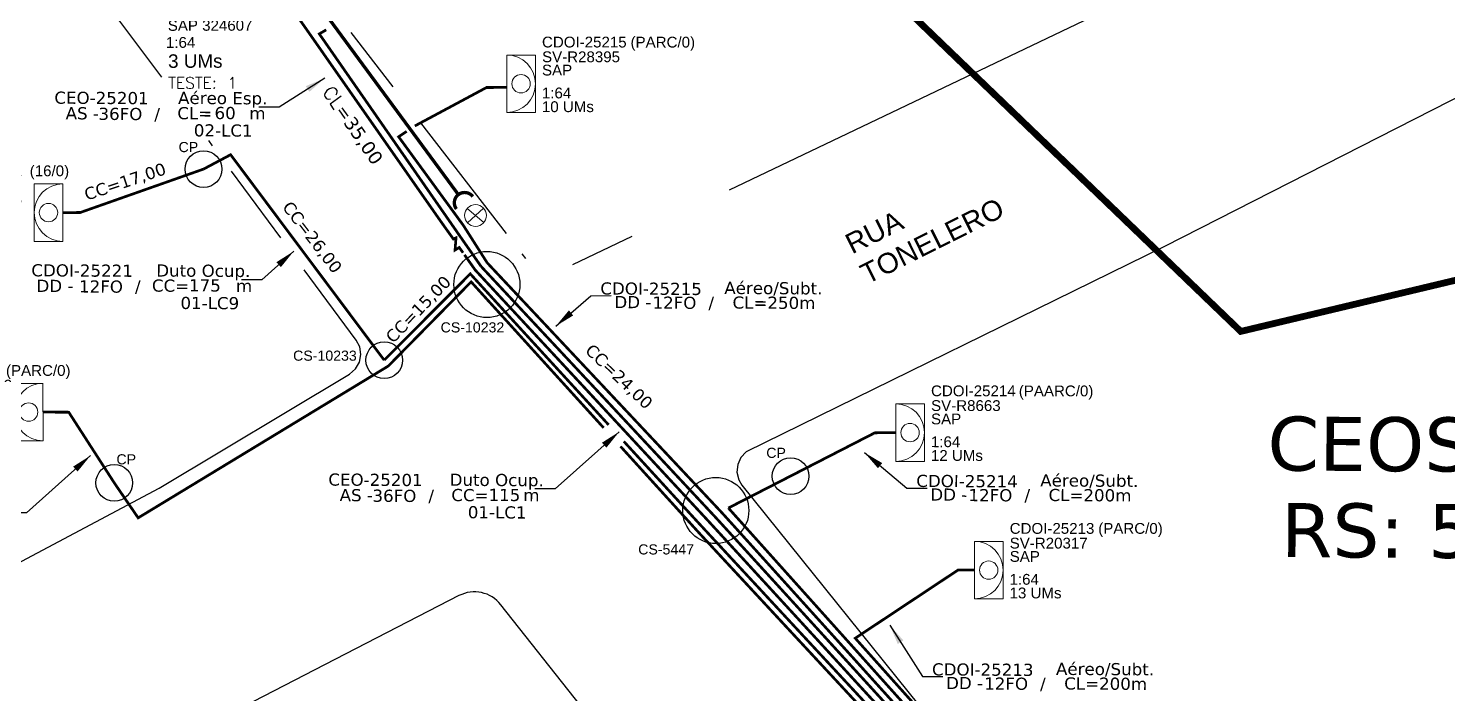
# Model space of a CAD drawing. Header units: millimetres. Extents: x 191567 to 192071, y 53696 to 54095.
# Drawn here: x 191683.2 to 191893.5, y 53827.2 to 53925.8 of the extents above; entities that cross this region are included whole.
import ezdxf
from ezdxf.enums import TextEntityAlignment as Align

# ---------------------------------------------------------------- set-up
doc = ezdxf.new("R2010")
doc.units = ezdxf.units.MM
doc.header["$LTSCALE"] = 0.1
doc.header["$MEASUREMENT"] = 0
doc.linetypes.add('PHANTOM2', pattern=[1.25, 0.625, -0.125, 0.125, -0.125, 0.125, -0.125])
for name, color, linetype, lineweight in [('10.4-Postes', 1, 'Continuous', 0), ("20.0-LEGENDA DOS CDO'S", 1, 'Continuous', 0), ('20.1-CDO_INTERIOR', 1, 'Continuous', 0), ('20.6-CORDOALHA_SUPORTE', 7, 'Continuous', 25), ('CORDOALHA_SUPORTE', 7, 'Continuous', 25)]:
    doc.layers.add(name, color=color, linetype=linetype, lineweight=lineweight)
for name, color, linetype in [('20.8-Legenda', 1, 'Continuous'), ('CAP a instalar', 1, 'Continuous'), ('celulas gpon', 7, 'Continuous'), ('label_cabos', 7, 'Continuous'), ('Legenda', 1, 'Continuous'), ('locais', 5, 'Continuous'), ('locais legendas', 7, 'Continuous'), ('Quadra', 98, 'Continuous'), ('Segmento Logradouro Texto', 7, 'Continuous'), ('Subida Lateral', 5, 'Continuous')]:
    doc.layers.add(name, color=color, linetype=linetype)
doc.layers.add('EXTRA', color=50, linetype='Continuous', plot=False)
doc.styles.add('ARIAL', font='arial.ttf')
doc.styles.add('DIGICADE', font='arial.ttf')
doc.styles.add('ROMANS', font='romans.shx')
doc.styles.add('siredit', font='verdana.ttf')
doc.styles.get("Standard").update_dxf_attribs({"font": 'arial.ttf'})
doc.linetypes.add('FENCELINE1', pattern='A,0.25,-0.1,[133,ltypeshp.shx,S=0.1,R=0,X=-0.1,Y=0],-0.1,1', length=1.45)
doc.dimstyles.new('CC', dxfattribs={"dimtxt": 1, "dimasz": 2, "dimexe": 0.18, "dimexo": 0.0625, "dimgap": 0.09, "dimtad": 0, "dimdec": 0, "dimrnd": 1, "dimzin": 0, "dimdsep": 46, "dimtxsty": 'siredit', "dimblk": 'NONE', "dimcen": 0, "dimse1": 1, "dimse2": 1, "dimsd1": 1, "dimsd2": 1, "dimclrt": 7, "dimadec": 0, "dimazin": 0, "dimtfac": 1, "dimtdec": 0, "dimtofl": 0, "dimtmove": 0, "dimatfit": 3, "dimfxl": 0, "dimtolj": 1, "dimtzin": 0, "dimarcsym": 0})

# ---------------------------------------------------------------- blocks, each defined once
blk = doc.blocks.new('MANHOLE_MS')
at = {"linetype": 'Continuous'}
blk.add_circle((-0.00000001, 0), 0.00001012, dxfattribs=at)
blk = doc.blocks.new('POLE_POLE')
at = {"layer": '10.4-Postes', "color": 1, "linetype": 'PHANTOM2'}
for points in [[(-0.0000081, 0.0000105), (0.0000076, -0.0000022)], [(0.0000071, 0.000011), (-0.0000076, -0.0000027)]]:
    blk.add_lwpolyline(points, dxfattribs=at)
at = {"layer": '10.4-Postes', "color": 1}
blk.add_circle((-0.0000002, 0.0000042), 0.0000101, dxfattribs=at)
blk = doc.blocks.new('CDOI_CT_DRT')
at = {"layer": '20.1-CDO_INTERIOR', "color": 0, "lineweight": 18}
blk.add_lwpolyline([(2.13, -2.13), (2.13, 2.12), (0, 2.12), (0, -2.13)], close=True, dxfattribs=at)
blk.add_circle((1.06, 0), 0.68, dxfattribs=at)
blk.add_arc((0, 0), 2.13, 269.9724, 89.9724, dxfattribs=at)
at = {"layer": "20.0-LEGENDA DOS CDO'S", "color": 0, "style": 'ARIAL'}
for tag, p in [('CDO_N', (2.61, 2.69)), ('SURVEY', (2.61, 1.6)), ('SAP', (2.61, 0.61)), ('1:XX', (2.6, -1.08)), ('UMS', (2.6, -2.09))]:
    blk.add_attdef(tag, p, '', height=0.68, rotation=359.9724, dxfattribs=at)
blk.add_attdef('FIBRAS_UTILIZADAS', text='', height=0.68, rotation=359.9724, dxfattribs=at).set_placement((10.32, 2.69), align=Align.CENTER)
blk = doc.blocks.new('CDOI_CT_ESQ')
at = {"layer": '20.1-CDO_INTERIOR', "color": 0, "lineweight": 18}
blk.add_lwpolyline([(-2.12, -2.13), (-2.12, 2.12), (0, 2.12), (0.01, -2.13)], close=True, dxfattribs=at)
blk.add_circle((-1.06, 0), 0.68, dxfattribs=at)
blk.add_arc((0.01, 0), 2.13, 90.0276, 270.0276, dxfattribs=at)
at = {"layer": "20.0-LEGENDA DOS CDO'S", "color": 0, "style": 'ARIAL'}
for tag, p in [('CDO_N', (-9.3, 2.69)), ('SURVEY', (-9.3, 1.6)), ('SAP', (-9.3, 0.61)), ('1:XX', (-9.31, -1.08)), ('UMS', (-9.31, -2.09))]:
    blk.add_attdef(tag, p, '', height=0.68, rotation=359.9724, dxfattribs=at)
blk.add_attdef('FIBRAS_UTILIZADAS', text='', height=0.68, rotation=359.9724, dxfattribs=at).set_placement((-1.59, 2.69), align=Align.CENTER)
blk = doc.blocks.new('Inst CDOE-8 CAIXA DIST OPT CDOE 48F_8D C_SPL OPTAP')
at = {"layer": "20.0-LEGENDA DOS CDO'S", "color": 0}
for tag, p, style, flags in [('ID_ATIVIDADE', (0.12, 6.47), 'ARIAL', 3), ('FATOR', (7.92, 6.47), 'ARIAL', 1), ('QTDE', (0.23, -0.97), 'DIGICADE', 3)]:
    blk.add_attdef(tag, p, '', height=0.8, rotation=0.118, dxfattribs=dict(at, style=style, flags=flags))
at = {"layer": "20.0-LEGENDA DOS CDO'S", "color": 0, "style": 'ARIAL'}
for tag, p, height in [('FID', (0.12, 5.25), 0.8), ('FIBRAS_UTILIZADAS', (2.38, 5.26), 0.8), ('CORDOALHA', (0.12, 4.02), 0.8), ('SAP', (0.12, 2.96), 0.8), ('1:XX', (-0.01, 1.7), 0.8), ('UMS', (0.14, 0.22), 1)]:
    blk.add_attdef(tag, p, '', height=height, rotation=0.118, dxfattribs=at)
blk = doc.blocks.new('Teste  FTTH')
at = {"color": 0, "lineweight": 0, "style": 'ROMANS'}
for tag, p in [('TESTE', (-2.302, -0.29)), ('QTDE', (0.212, -0.29))]:
    blk.add_attdef(tag, p, '', height=0.48, dxfattribs=at)
for tag, p, flags in [('FID', (-2.227, -1.253), 1), ('FATOR', (-2.227, -2.028), 3), ('ID_ATIVIDADE', (-2.227, -2.716), 3)]:
    blk.add_attdef(tag, p, '', height=0.48, dxfattribs=dict(at, flags=flags))
blk = doc.blocks.new('Inst CORD ALUMINIO 4.8 MM 3F(sem recursos)')
at = {"color": 0, "lineweight": 0, "style": 'ROMANS'}
blk.add_attdef('FID', (-19.18, -2.21), '', height=1, dxfattribs=at)
blk.add_attdef('LANCE', text='', height=1, dxfattribs=at).set_placement((-0.54, -2.21), align=Align.RIGHT)
at = {"color": 0, "lineweight": 0, "style": 'ROMANS', "flags": 3}
for tag, p in [('FATOR', (-5.2, -4.44)), ('ID_ATIVIDADE', (-5.2, -6.67))]:
    blk.add_attdef(tag, p, '', height=1, dxfattribs=at)
at = {"layer": 'label_cabos', "color": 0, "style": 'siredit'}
blk.add_attdef('QTDE', (-0.54, -2.21), '', height=1, rotation=359.69, dxfattribs=at)
blk = doc.blocks.new('LEGENDA DOS CABOS')
at = {"layer": 'EXTRA', "style": 'siredit'}
for tag, p in [('ID', (4.6, 0.97)), ('XX', (9.03, 0.97))]:
    blk.add_attdef(tag, text='', height=0.48, rotation=359.69, dxfattribs=at).set_placement(p, align=Align.MIDDLE_CENTER)
at = {"layer": 'Legenda', "color": 7, "style": 'siredit'}
for tag, p in [('TIPO_CABO', (1.31, 0)), ('CABO', (4.69, -0.05)), ('/', (6.81, -0.05)), ('METROS', (10.03, -0.05))]:
    blk.add_attdef(tag, text='', height=0.8, rotation=359.69, dxfattribs=at).set_placement(p, align=Align.MIDDLE_CENTER)
blk = doc.blocks.new('_None')
blk = doc.blocks.new('Inst CB ESP CFOA-SM-AS-80-TS-36')
at = {"layer": 'label_cabos', "color": 0, "style": 'siredit'}
for tag, flags, p in [('ID_ATIVIDADE', 3, (1.31, 2.67)), ('FATOR', 1, (11.56, 2.55))]:
    blk.add_attdef(tag, text='', height=1, rotation=359.69, dxfattribs=dict(at, flags=flags)).set_placement(p, align=Align.MIDDLE_CENTER)
for tag, p in [('DESTINO_CABO', (3.13, 1.26)), ('TIPO_CABO', (13.11, 1.24)), ('TIPO_CABO', (1.76, 0)), ('CABO', (4.69, -0.05)), ('/', (7.71, -0.05)), ('LANCE', (10.81, 0)), ('UND', (15.96, 0)), ('FID', (13.15, -1.41))]:
    blk.add_attdef(tag, text='', height=1, rotation=359.69, dxfattribs=at).set_placement(p, align=Align.MIDDLE_CENTER)
blk.add_attdef('QTDE', (12.43, -0.47), '', height=1, rotation=359.69, dxfattribs=at)
blk = doc.blocks.new('Inst CB DT OCUP CFOA-SM-DD-S-12')
at = {"layer": 'label_cabos', "color": 0, "style": 'siredit'}
for tag, flags, p in [('ID_ATIVIDADE', 3, (1.31, 2.67)), ('FATOR', 1, (11.56, 2.55))]:
    blk.add_attdef(tag, text='', height=1, rotation=359.69, dxfattribs=dict(at, flags=flags)).set_placement(p, align=Align.MIDDLE_CENTER)
for tag, p in [('DESTINO_CABO', (3.13, 1.26)), ('TIPO_CABO', (13.11, 1.24)), ('TIPO_CABO', (1.11, 0)), ('CABO', (4.69, -0.05)), ('/', (7.71, -0.05)), ('LANCE', (10.41, 0.02)), ('UND', (16.46, 0)), ('FID', (13.65, -1.41))]:
    blk.add_attdef(tag, text='', height=1, rotation=359.69, dxfattribs=at).set_placement(p, align=Align.MIDDLE_CENTER)
blk.add_attdef('QTDE', (11.93, -0.45), '', height=1, rotation=359.69, dxfattribs=at)
blk = doc.blocks.new('Inst CB DT OCUP CFOA-SM-AS-80-TS-36')
at = {"layer": 'label_cabos', "color": 0, "style": 'siredit'}
for tag, flags, p in [('ID_ATIVIDADE', 3, (1.31, 2.67)), ('FATOR', 1, (11.56, 2.55))]:
    blk.add_attdef(tag, text='', height=1, rotation=359.69, dxfattribs=dict(at, flags=flags)).set_placement(p, align=Align.MIDDLE_CENTER)
for tag, p in [('DESTINO_CABO', (3.13, 1.26)), ('TIPO_CABO', (13.11, 1.24)), ('TIPO_CABO', (1.76, 0)), ('CABO', (4.69, -0.05)), ('/', (7.71, -0.05)), ('LANCE', (10.91, 0)), ('UND', (15.96, 0)), ('FID', (13.15, -1.41))]:
    blk.add_attdef(tag, text='', height=1, rotation=359.69, dxfattribs=at).set_placement(p, align=Align.MIDDLE_CENTER)
blk.add_attdef('QTDE', (12.43, -0.47), '', height=1, rotation=359.69, dxfattribs=at)
blk = doc.blocks.new('Inst CDOI-16 CAIXA DISTR OPT I_A 16')
at = {"layer": '20.1-CDO_INTERIOR', "color": 1, "lineweight": 18}
blk.add_lwpolyline([(-2.12, -2.13), (-2.12, 2.12), (0, 2.12), (0.01, -2.13)], close=True, dxfattribs=at)
blk.add_circle((-1.06, 0), 0.68, dxfattribs=at)
blk.add_arc((0.01, 0), 2.13, 90.0276, 270.0276, dxfattribs=at)
at = {"layer": "20.0-LEGENDA DOS CDO'S"}
for tag, p, style, flags in [('ID_ATIVIDADE', (-9.3, 3.78), 'ARIAL', 3), ('FATOR', (-1.5, 3.78), 'ARIAL', 1), ('QTDE', (-9.18, -3.66), 'DIGICADE', 3)]:
    blk.add_attdef(tag, p, '', height=0.8, rotation=0.118, dxfattribs=dict(at, style=style, flags=flags))
at = {"layer": "20.0-LEGENDA DOS CDO'S", "style": 'ARIAL'}
for tag, p, rotation in [('FID', (-9.3, 2.69), 0.118), ('SURVEY', (-9.3, 1.6), 359.9724), ('SAP', (-9.3, 0.61), 359.9724), ('1:XX', (-9.31, -1.08), 359.9724), ('UMS', (-9.31, -2.09), 359.9724)]:
    blk.add_attdef(tag, p, '', height=0.8, rotation=rotation, dxfattribs=at)
blk.add_attdef('FIBRAS_UTILIZADAS', text='', height=0.8, rotation=359.9724, dxfattribs=at).set_placement((-0.99, 2.69), align=Align.CENTER)

msp = doc.modelspace()

# ---------------------------------------------------------------- linework, layer by layer
at = {"layer": 'CAP a instalar', "linetype": 'FENCELINE1', "ltscale": 50, "const_width": 0.4}
for points in [[(191743.91, 53897.69), (191711.39, 53944.17)], [(191743.91, 53897.69), (191743.91, 53897.69), (191744.9, 53896.29), (191745.52, 53895.43)], [(191783.97, 53852.75), (191749.38, 53889.97), (191747.78, 53892.23)], [(191783.97, 53852.75), (191832.57, 53799.83)]]:
    msp.add_lwpolyline(points, dxfattribs=at)
at = {"layer": 'CAP a instalar', "color": 8, "ltscale": 50, "const_width": 0.4}
for points in [[(191727.3, 53925.54), (191726.27, 53924.94), (191747.23, 53894.82)], [(191754.05, 53917.01), (191751.05, 53917), (191740.43, 53911.31)], [(191739.22, 53910.51), (191738.03, 53909.7), (191747.61, 53896.59), (191748.37, 53895.4)], [(191748.37, 53895.4), (191751.15, 53891.04)], [(191747.23, 53894.82), (191750.24, 53890.51)], [(191785.99, 53853.97), (191751.15, 53891.04)], [(191784.98, 53853.36), (191750.24, 53890.51)], [(191768.4, 53866.61), (191748.77, 53888.22), (191736.49, 53875.75), (191699.43, 53853.27), (191695.89, 53858.45), (191689.14, 53868.92), (191685.32, 53868.93)], [(191786.89, 53854.73), (191808.58, 53865.86), (191811.7, 53865.9)], [(191782.56, 53851.03), (191770.91, 53863.85)], [(191784.98, 53853.36), (191832.44, 53801.43)], [(191785.99, 53853.97), (191832.14, 53802.94)], [(191786.89, 53854.73), (191831.87, 53804.59)], [(191782.56, 53851.03), (191832.95, 53796.8)], [(191831.56, 53806.56), (191805.69, 53835.45), (191820.9, 53845.53), (191823.36, 53845.53)]]:
    msp.add_lwpolyline(points, dxfattribs=at)
at = {"layer": 'CAP a instalar', "ltscale": 50, "const_width": 0.4}
for points in [[(191735.89, 53876.62), (191713.13, 53907.05), (191709.12, 53904.92)], [(191688.27, 53898.48), (191690.85, 53898.49), (191709.12, 53904.92)], [(191769.14, 53867.05), (191748.64, 53889.41), (191735.89, 53876.62)], [(191782.56, 53852.42), (191771.4, 53864.59)], [(191782.56, 53852.42), (191832.75, 53798.34)]]:
    msp.add_lwpolyline(points, dxfattribs=at)
at = {"layer": 'celulas gpon', "color": 116, "linetype": 'Continuous', "lineweight": 200, "const_width": 1}
msp.add_lwpolyline([(191821.09, 54082.35), (191876.71, 54013.13), (191832.14, 53949.28), (191806.99, 53934.57), (191862.82, 53880.88), (191921.07, 53894.75), (191975.86, 53853.51), (191965.83, 53831.16), (191903.71, 53813.81), (191946.54, 53767.09), (191856.65, 53696.84), (191776.02, 53700.31), (191715.72, 53769.41), (191664.41, 53774.42), (191632, 53833.78), (191641.65, 53864.99), (191586.83, 53951.58), (191567.92, 53994.75), (191594.93, 54027.89), (191696.42, 54055.8), (191821.09, 54082.35)], dxfattribs=at)
at = {"layer": 'CORDOALHA_SUPORTE', "const_width": 0.494}
msp.add_lwpolyline([(191746.88, 53901.14), (191717.51, 53941.04)], dxfattribs=at)
msp.add_lwpolyline([(191749.02, 53900.85, 1), (191746.59, 53899.01)], format="xyb", dxfattribs=at)
at = {"layer": 'Quadra'}
for points in [[(191787.06, 53901.86), (191843.96, 53929.02), (191933.71, 53973.68), (191934.5, 53974.54), (191934.97, 53975.59), (191935.07, 53976.71), (191934.8, 53977.81), (191934.28, 53978.66), (191889.6, 54032.51), (191888.73, 54033.27), (191887.62, 54033.77), (191886.42, 54033.91), (191885.22, 54033.7), (191884.35, 54033.29), (191874.13, 54026.95), (191863.82, 54019.44), (191840.78, 54001.06), (191736.93, 53951.43)], [(192038.56, 53861.55), (191964.32, 53948.32), (191963.26, 53948.9), (191962.06, 53949.14), (191960.86, 53949.03), (191959.94, 53948.7), (191851.54, 53893.45), (191789.55, 53863.05), (191788.74, 53862.19), (191788.27, 53861.16), (191788.15, 53860.04), (191788.42, 53858.92), (191788.91, 53858.11), (191818.76, 53821), (191830.96, 53807.52)], [(191702.92, 53918.52), (191692.13, 53933.01)], [(191730.94, 53925.16), (191737.16, 53917.12)], [(191741.29, 53911.77), (191753.96, 53895.36)], [(191710.46, 53908.38), (191709.89, 53909.15)], [(191720.55, 53894.73), (191713.24, 53904.62)], [(191763.84, 53890.77), (191772.65, 53894.98)], [(191756.29, 53892.35), (191756.81, 53891.68)], [(191612.42, 53809.82), (191702.52, 53857.68), (191730.73, 53874.57), (191731.62, 53875.36), (191732.21, 53876.34), (191732.43, 53877.44), (191732.28, 53878.58), (191731.75, 53879.58), (191724.05, 53890)]]:
    msp.add_lwpolyline(points, dxfattribs=at)
msp.add_lwpolyline([(191776.76, 53810.58), (191753.18, 53840.41, 0.358625), (191746.97, 53841.76), (191701.19, 53818.19), (191628.05, 53782.7)], format="xyb", dxfattribs=at)
at = {"layer": 'Subida Lateral', "color": 5, "const_width": 0.4}
msp.add_lwpolyline([(191747.57, 53892.53), (191747.01, 53893.31), (191746.39, 53892.93), (191746.53, 53894.74), (191746.13, 53894.57), (191745.52, 53895.43)], dxfattribs=at)

# ---------------------------------------------------------------- block references
at = {"color": 0, "lineweight": 0}
ref = msp.add_blockref('Inst CORD ALUMINIO 4.8 MM 3F(sem recursos)', (191734.02, 53913.46), dxfattribs=dict(at, xscale=2.000000000011736, yscale=1.999999999995636, zscale=2, rotation=304.8541816214333))
ref.add_attrib('QTDE', '35,00', (191729.77, 53911.81), dxfattribs={"layer": '20.6-CORDOALHA_SUPORTE', "color": 0, "height": 2, "rotation": 304.5442, "style": 'siredit'})
ref.add_attrib('LANCE', 'CL=', dxfattribs={"layer": '20.6-CORDOALHA_SUPORTE', "color": 0, "lineweight": 0, "height": 2, "rotation": 304.8542, "style": 'ROMANS'}).set_placement((191729.77, 53911.81), align=Align.RIGHT)
at = {"color": 0, "lineweight": 0, "xscale": 2, "yscale": 2, "zscale": 2}
msp.add_blockref('Inst CDOI-16 CAIXA DISTR OPT I_A 16', (191688.26, 53898.48), dxfattribs=at).add_auto_attribs({'FIBRAS_UTILIZADAS': '(16/0)', 'SURVEY': 'SV-R29357', 'SAP': 'SAP 328028', '1:XX': '1:64', 'UMS': '44 UMs', 'FID': 'CDOI-25221'})
at = {"color": 0, "lineweight": 0}
ref = msp.add_blockref('Inst CB DT OCUP CFOA-SM-DD-S-12', (191685.49, 53887.63), dxfattribs=dict(at, xscale=1.8, yscale=1.8, zscale=1.8))
ref.add_attrib('DESTINO_CABO', 'CDOI-25221', dxfattribs={"layer": 'label_cabos', "color": 0, "height": 1.8, "rotation": 359.69, "style": 'siredit'}).set_placement((191691.12, 53889.9), align=Align.MIDDLE_CENTER)
ref.add_attrib('TIPO_CABO', 'Duto Ocup.', dxfattribs={"layer": 'label_cabos', "color": 0, "height": 1.8, "rotation": 359.69, "style": 'siredit'}).set_placement((191709.08, 53889.87), align=Align.MIDDLE_CENTER)
ref.add_attrib('/', '/', dxfattribs={"layer": 'label_cabos', "color": 0, "height": 1.8, "rotation": 359.69, "style": 'siredit'}).set_placement((191699.37, 53887.53), align=Align.MIDDLE_CENTER)
ref.add_attrib('FID', '01-LC9', dxfattribs={"layer": 'label_cabos', "color": 0, "height": 1.8, "rotation": 359.69, "style": 'siredit'}).set_placement((191710.05, 53885.08), align=Align.MIDDLE_CENTER)
ref.add_attrib('LANCE', 'CC=', dxfattribs={"layer": 'label_cabos', "color": 0, "height": 1.8, "rotation": 359.69, "style": 'siredit'}).set_placement((191704.23, 53887.66), align=Align.MIDDLE_CENTER)
ref.add_attrib('UND', 'm', dxfattribs={"layer": 'label_cabos', "color": 0, "height": 1.8, "rotation": 359.69, "style": 'siredit'}).set_placement((191715.12, 53887.63), align=Align.MIDDLE_CENTER)
ref.add_attrib('CABO', '12FO', dxfattribs={"layer": 'label_cabos', "color": 0, "height": 1.8, "rotation": 359.69, "style": 'siredit'}).set_placement((191693.92, 53887.53), align=Align.MIDDLE_CENTER)
ref.add_attrib('TIPO_CABO', 'DD - ', dxfattribs={"layer": 'label_cabos', "color": 0, "height": 1.8, "rotation": 359.69, "style": 'siredit'}).set_placement((191687.49, 53887.62), align=Align.MIDDLE_CENTER)
ref.add_attrib('QTDE', '175', (191706.96, 53886.81), dxfattribs={"layer": 'label_cabos', "color": 0, "height": 1.8, "rotation": 359.69, "style": 'siredit'})
at = {"layer": "20.0-LEGENDA DOS CDO'S", "lineweight": 0}
ref = msp.add_blockref('Inst CDOE-8 CAIXA DIST OPT CDOE 48F_8D C_SPL OPTAP', (191703.58, 53919.47), dxfattribs=dict(at, xscale=2, yscale=2, zscale=2))
ref.add_attrib('FID', 'CDOE-25201', (191703.82, 53929.97), dxfattribs={"color": 0, "height": 1.6, "rotation": 0.118, "style": 'ARIAL'})
ref.add_attrib('CORDOALHA', 'CORD', (191703.82, 53927.52), dxfattribs={"color": 0, "height": 1.6, "rotation": 0.118, "style": 'ARIAL'})
ref.add_attrib('SAP', 'SAP 324607', (191703.82, 53925.39), dxfattribs={"color": 0, "height": 1.6, "rotation": 0.118, "style": 'ARIAL'})
ref.add_attrib('1:XX', '1:64', (191703.55, 53922.87), dxfattribs={"color": 0, "height": 1.6, "rotation": 0.118, "style": 'ARIAL'})
ref.add_attrib('UMS', '3 UMs', (191703.86, 53919.91), dxfattribs={"color": 0, "height": 2, "rotation": 0.118, "style": 'ARIAL'})
ref.add_attrib('FIBRAS_UTILIZADAS', '(8/0)', dxfattribs={"color": 0, "height": 1.6, "rotation": 0.118, "style": 'ARIAL'}).set_placement((191730.53, 53930), align=Align.CENTER)
at = {"layer": "20.0-LEGENDA DOS CDO'S", "lineweight": 0, "xscale": 3.500999999931604, "yscale": 3.500999998301268, "zscale": 3.501, "rotation": 3.127576981831233e-05}
msp.add_blockref('Teste  FTTH', (191711.93, 53917.86), dxfattribs=at).add_auto_attribs({'TESTE': 'TESTE:', 'QTDE': '1'})
at = {"layer": '20.1-CDO_INTERIOR', "color": 252}
ref = msp.add_blockref('CDOI_CT_DRT', (191754.05, 53917.55), dxfattribs=dict(at, xscale=2, yscale=2, zscale=2))
ref.add_attrib('CDO_N', 'CDOI-25215', (191759.27, 53922.93), dxfattribs={"layer": "20.0-LEGENDA DOS CDO'S", "color": 8, "height": 1.6, "rotation": 359.9724, "style": 'ARIAL'})
ref.add_attrib('FIBRAS_UTILIZADAS', '        (PARC/0)', dxfattribs={"layer": "20.0-LEGENDA DOS CDO'S", "color": 8, "height": 1.6, "rotation": 359.9724, "style": 'ARIAL'}).set_placement((191774.69, 53922.92), align=Align.CENTER)
ref.add_attrib('SURVEY', 'SV-R28395', (191759.28, 53920.75), dxfattribs={"layer": "20.0-LEGENDA DOS CDO'S", "color": 8, "height": 1.6, "rotation": 359.9724, "style": 'ARIAL'})
ref.add_attrib('SAP', 'SAP', (191759.27, 53918.78), dxfattribs={"layer": "20.0-LEGENDA DOS CDO'S", "color": 8, "height": 1.6, "rotation": 359.9724, "style": 'ARIAL'})
ref.add_attrib('1:XX', '1:64', (191759.26, 53915.39), dxfattribs={"layer": "20.0-LEGENDA DOS CDO'S", "color": 8, "height": 1.6, "rotation": 359.9724, "style": 'ARIAL'})
ref.add_attrib('UMS', '10 UMs', (191759.26, 53913.36), dxfattribs={"layer": "20.0-LEGENDA DOS CDO'S", "color": 8, "height": 1.6, "rotation": 359.9724, "style": 'ARIAL'})
ref = msp.add_blockref('CDOI_CT_ESQ', (191685.31, 53868.93), dxfattribs=dict(at, xscale=2, yscale=2, zscale=2))
ref.add_attrib('CDO_N', 'CDOI-25220', (191666.72, 53874.31), dxfattribs={"layer": "20.0-LEGENDA DOS CDO'S", "color": 8, "height": 1.6, "rotation": 359.9724, "style": 'ARIAL'})
ref.add_attrib('FIBRAS_UTILIZADAS', '        (PARC/0)', dxfattribs={"layer": "20.0-LEGENDA DOS CDO'S", "color": 8, "height": 1.6, "rotation": 359.9724, "style": 'ARIAL'}).set_placement((191682.14, 53874.3), align=Align.CENTER)
ref.add_attrib('SURVEY', 'SV-R1619653', (191666.72, 53872.13), dxfattribs={"layer": "20.0-LEGENDA DOS CDO'S", "color": 8, "height": 1.6, "rotation": 359.9724, "style": 'ARIAL'})
ref.add_attrib('SAP', 'SAP', (191666.71, 53870.16), dxfattribs={"layer": "20.0-LEGENDA DOS CDO'S", "color": 8, "height": 1.6, "rotation": 359.9724, "style": 'ARIAL'})
ref.add_attrib('1:XX', '1:64', (191666.7, 53866.77), dxfattribs={"layer": "20.0-LEGENDA DOS CDO'S", "color": 8, "height": 1.6, "rotation": 359.9724, "style": 'ARIAL'})
ref.add_attrib('UMS', '44 UMs', (191666.7, 53864.74), dxfattribs={"layer": "20.0-LEGENDA DOS CDO'S", "color": 8, "height": 1.6, "rotation": 359.9724, "style": 'ARIAL'})
ref = msp.add_blockref('CDOI_CT_DRT', (191811.7, 53865.9), dxfattribs=dict(at, xscale=2, yscale=2, zscale=2))
ref.add_attrib('CDO_N', 'CDOI-25214', (191816.92, 53871.28), dxfattribs={"layer": "20.0-LEGENDA DOS CDO'S", "color": 8, "height": 1.6, "rotation": 359.9724, "style": 'ARIAL'})
ref.add_attrib('FIBRAS_UTILIZADAS', '          (PAARC/0)', dxfattribs={"layer": "20.0-LEGENDA DOS CDO'S", "color": 8, "height": 1.6, "rotation": 359.9724, "style": 'ARIAL'}).set_placement((191832.35, 53871.27), align=Align.CENTER)
ref.add_attrib('SURVEY', 'SV-R8663', (191816.93, 53869.1), dxfattribs={"layer": "20.0-LEGENDA DOS CDO'S", "color": 8, "height": 1.6, "rotation": 359.9724, "style": 'ARIAL'})
ref.add_attrib('SAP', 'SAP', (191816.92, 53867.12), dxfattribs={"layer": "20.0-LEGENDA DOS CDO'S", "color": 8, "height": 1.6, "rotation": 359.9724, "style": 'ARIAL'})
ref.add_attrib('1:XX', '1:64', (191816.91, 53863.74), dxfattribs={"layer": "20.0-LEGENDA DOS CDO'S", "color": 8, "height": 1.6, "rotation": 359.9724, "style": 'ARIAL'})
ref.add_attrib('UMS', '12 UMs', (191816.91, 53861.71), dxfattribs={"layer": "20.0-LEGENDA DOS CDO'S", "color": 8, "height": 1.6, "rotation": 359.9724, "style": 'ARIAL'})
ref = msp.add_blockref('CDOI_CT_DRT', (191823.35, 53845.53), dxfattribs=dict(at, xscale=2, yscale=2, zscale=2))
ref.add_attrib('CDO_N', 'CDOI-25213', (191828.58, 53850.91), dxfattribs={"layer": "20.0-LEGENDA DOS CDO'S", "color": 8, "height": 1.6, "rotation": 359.9724, "style": 'ARIAL'})
ref.add_attrib('FIBRAS_UTILIZADAS', '        (PARC/0)', dxfattribs={"layer": "20.0-LEGENDA DOS CDO'S", "color": 8, "height": 1.6, "rotation": 359.9724, "style": 'ARIAL'}).set_placement((191844, 53850.91), align=Align.CENTER)
ref.add_attrib('SURVEY', 'SV-R20317', (191828.58, 53848.73), dxfattribs={"layer": "20.0-LEGENDA DOS CDO'S", "color": 8, "height": 1.6, "rotation": 359.9724, "style": 'ARIAL'})
ref.add_attrib('SAP', 'SAP', (191828.58, 53846.76), dxfattribs={"layer": "20.0-LEGENDA DOS CDO'S", "color": 8, "height": 1.6, "rotation": 359.9724, "style": 'ARIAL'})
ref.add_attrib('1:XX', '1:64', (191828.56, 53843.37), dxfattribs={"layer": "20.0-LEGENDA DOS CDO'S", "color": 8, "height": 1.6, "rotation": 359.9724, "style": 'ARIAL'})
ref.add_attrib('UMS', '13 UMs', (191828.56, 53841.35), dxfattribs={"layer": "20.0-LEGENDA DOS CDO'S", "color": 8, "height": 1.6, "rotation": 359.9724, "style": 'ARIAL'})
at = {"layer": 'label_cabos', "color": 0, "lineweight": 0}
ref = msp.add_blockref('Inst CB ESP CFOA-SM-AS-80-TS-36', (191688.37, 53913.19), dxfattribs=dict(at, xscale=1.799999999999997, yscale=1.799999999999997, zscale=1.8))
ref.add_attrib('DESTINO_CABO', 'CEO-25201', dxfattribs={"color": 0, "height": 1.8, "rotation": 359.69, "style": 'siredit'}).set_placement((191694, 53915.46), align=Align.MIDDLE_CENTER)
ref.add_attrib('TIPO_CABO', 'Aéreo Esp.', dxfattribs={"color": 0, "height": 1.8, "rotation": 359.69, "style": 'siredit'}).set_placement((191711.96, 53915.43), align=Align.MIDDLE_CENTER)
ref.add_attrib('CABO', '36FO', dxfattribs={"color": 0, "height": 1.8, "rotation": 359.69, "style": 'siredit'}).set_placement((191696.8, 53913.09), align=Align.MIDDLE_CENTER)
ref.add_attrib('/', '/', dxfattribs={"color": 0, "height": 1.8, "rotation": 359.69, "style": 'siredit'}).set_placement((191702.25, 53913.09), align=Align.MIDDLE_CENTER)
ref.add_attrib('TIPO_CABO', 'AS - ', dxfattribs={"color": 0, "height": 1.8, "rotation": 359.69, "style": 'siredit'}).set_placement((191691.54, 53913.18), align=Align.MIDDLE_CENTER)
ref.add_attrib('FID', '02-LC1', dxfattribs={"color": 0, "height": 1.8, "rotation": 359.69, "style": 'siredit'}).set_placement((191712.03, 53910.64), align=Align.MIDDLE_CENTER)
ref.add_attrib('LANCE', 'CL=', dxfattribs={"color": 0, "height": 1.8, "rotation": 359.69, "style": 'siredit'}).set_placement((191707.82, 53913.19), align=Align.MIDDLE_CENTER)
ref.add_attrib('QTDE', '60', (191710.74, 53912.33), dxfattribs={"color": 0, "height": 1.8, "rotation": 359.69, "style": 'siredit'})
ref.add_attrib('UND', 'm', dxfattribs={"color": 0, "height": 1.8, "rotation": 359.69, "style": 'siredit'}).set_placement((191717.1, 53913.19), align=Align.MIDDLE_CENTER)
ref = msp.add_blockref('LEGENDA DOS CABOS', (191767.81, 53884.28), dxfattribs=dict(at, xscale=1.799999999999997, yscale=1.799999999999997, zscale=1.8))
ref.add_attrib('ID', 'CDOI-25215', dxfattribs={"color": 0, "height": 1.8, "rotation": 359.69, "style": 'siredit'}).set_placement((191775.44, 53887.21), align=Align.MIDDLE_CENTER)
ref.add_attrib('CABO', '12FO', dxfattribs={"color": 0, "height": 1.8, "rotation": 359.69, "style": 'siredit'}).set_placement((191778.9, 53885.13), align=Align.MIDDLE_CENTER)
ref.add_attrib('METROS', 'CL=250m', dxfattribs={"color": 0, "height": 1.8, "rotation": 359.69, "style": 'siredit'}).set_placement((191793.65, 53885.13), align=Align.MIDDLE_CENTER)
ref.add_attrib('XX', 'Aéreo/Subt.', dxfattribs={"color": 0, "height": 1.8, "rotation": 359.69, "style": 'siredit'}).set_placement((191793.56, 53887.29), align=Align.MIDDLE_CENTER)
ref.add_attrib('/', '/', dxfattribs={"color": 0, "height": 1.8, "rotation": 359.69, "style": 'siredit'}).set_placement((191784.35, 53885.13), align=Align.MIDDLE_CENTER)
ref.add_attrib('TIPO_CABO', 'DD -', dxfattribs={"color": 0, "height": 1.8, "rotation": 359.69, "style": 'siredit'}).set_placement((191772.74, 53885.22), align=Align.MIDDLE_CENTER)
ref = msp.add_blockref('Inst CB DT OCUP CFOA-SM-AS-80-TS-36', (191728.97, 53856.64), dxfattribs=dict(at, xscale=1.799999999999997, yscale=1.799999999999997, zscale=1.8))
ref.add_attrib('DESTINO_CABO', 'CEO-25201', dxfattribs={"color": 0, "height": 1.8, "rotation": 359.69, "style": 'siredit'}).set_placement((191734.6, 53858.91), align=Align.MIDDLE_CENTER)
ref.add_attrib('CABO', '36FO', dxfattribs={"color": 0, "height": 1.8, "rotation": 359.69, "style": 'siredit'}).set_placement((191737.4, 53856.54), align=Align.MIDDLE_CENTER)
ref.add_attrib('TIPO_CABO', 'Duto Ocup.', dxfattribs={"color": 0, "height": 1.8, "rotation": 359.69, "style": 'siredit'}).set_placement((191752.56, 53858.88), align=Align.MIDDLE_CENTER)
ref.add_attrib('/', '/', dxfattribs={"color": 0, "height": 1.8, "rotation": 359.69, "style": 'siredit'}).set_placement((191742.85, 53856.54), align=Align.MIDDLE_CENTER)
ref.add_attrib('TIPO_CABO', 'AS - ', dxfattribs={"color": 0, "height": 1.8, "rotation": 359.69, "style": 'siredit'}).set_placement((191732.14, 53856.63), align=Align.MIDDLE_CENTER)
ref.add_attrib('FID', '01-LC1', dxfattribs={"color": 0, "height": 1.8, "rotation": 359.69, "style": 'siredit'}).set_placement((191752.63, 53854.09), align=Align.MIDDLE_CENTER)
ref.add_attrib('LANCE', 'CC=', dxfattribs={"color": 0, "height": 1.8, "rotation": 359.69, "style": 'siredit'}).set_placement((191748.6, 53856.64), align=Align.MIDDLE_CENTER)
ref.add_attrib('QTDE', '115', (191751.34, 53855.78), dxfattribs={"color": 0, "height": 1.8, "rotation": 359.69, "style": 'siredit'})
ref.add_attrib('UND', 'm', dxfattribs={"color": 0, "height": 1.8, "rotation": 359.69, "style": 'siredit'}).set_placement((191757.7, 53856.64), align=Align.MIDDLE_CENTER)
ref = msp.add_blockref('LEGENDA DOS CABOS', (191814.63, 53855.78), dxfattribs=dict(at, xscale=1.799999999999997, yscale=1.799999999999997, zscale=1.8))
ref.add_attrib('ID', 'CDOI-25214', dxfattribs={"color": 0, "height": 1.8, "rotation": 359.69, "style": 'siredit'}).set_placement((191822.26, 53858.71), align=Align.MIDDLE_CENTER)
ref.add_attrib('CABO', '12FO', dxfattribs={"color": 0, "height": 1.8, "rotation": 359.69, "style": 'siredit'}).set_placement((191825.72, 53856.63), align=Align.MIDDLE_CENTER)
ref.add_attrib('METROS', 'CL=200m', dxfattribs={"color": 0, "height": 1.8, "rotation": 359.69, "style": 'siredit'}).set_placement((191840.48, 53856.63), align=Align.MIDDLE_CENTER)
ref.add_attrib('XX', 'Aéreo/Subt.', dxfattribs={"color": 0, "height": 1.8, "rotation": 359.69, "style": 'siredit'}).set_placement((191840.38, 53858.79), align=Align.MIDDLE_CENTER)
ref.add_attrib('/', '/', dxfattribs={"color": 0, "height": 1.8, "rotation": 359.69, "style": 'siredit'}).set_placement((191831.18, 53856.63), align=Align.MIDDLE_CENTER)
ref.add_attrib('TIPO_CABO', 'DD -', dxfattribs={"color": 0, "height": 1.8, "rotation": 359.69, "style": 'siredit'}).set_placement((191819.56, 53856.72), align=Align.MIDDLE_CENTER)
ref = msp.add_blockref('LEGENDA DOS CABOS', (191816.96, 53827.87), dxfattribs=dict(at, xscale=1.799999999999997, yscale=1.799999999999997, zscale=1.8))
ref.add_attrib('ID', 'CDOI-25213', dxfattribs={"color": 0, "height": 1.8, "rotation": 359.69, "style": 'siredit'}).set_placement((191824.59, 53830.8), align=Align.MIDDLE_CENTER)
ref.add_attrib('CABO', '12FO', dxfattribs={"color": 0, "height": 1.8, "rotation": 359.69, "style": 'siredit'}).set_placement((191828.05, 53828.72), align=Align.MIDDLE_CENTER)
ref.add_attrib('METROS', 'CL=200m', dxfattribs={"color": 0, "height": 1.8, "rotation": 359.69, "style": 'siredit'}).set_placement((191842.8, 53828.72), align=Align.MIDDLE_CENTER)
ref.add_attrib('XX', 'Aéreo/Subt.', dxfattribs={"color": 0, "height": 1.8, "rotation": 359.69, "style": 'siredit'}).set_placement((191842.71, 53830.88), align=Align.MIDDLE_CENTER)
ref.add_attrib('/', '/', dxfattribs={"color": 0, "height": 1.8, "rotation": 359.69, "style": 'siredit'}).set_placement((191833.5, 53828.72), align=Align.MIDDLE_CENTER)
ref.add_attrib('TIPO_CABO', 'DD -', dxfattribs={"color": 0, "height": 1.8, "rotation": 359.69, "style": 'siredit'}).set_placement((191821.89, 53828.81), align=Align.MIDDLE_CENTER)
at = {"layer": 'locais', "color": 30}
for p, xscale, yscale, zscale in [((191709.12, 53904.92), 268800, 268800, 268800), ((191751.11, 53887.83), 483840, 483840, 483840), ((191735.9, 53876.62), 268800, 268800, 268800), ((191796.12, 53859.45), 268800, 268800, 268800), ((191695.89, 53858.45), 268800, 268800, 268800), ((191785.03, 53854.36), 483840, 483840, 483840)]:
    msp.add_blockref('MANHOLE_MS', p, dxfattribs=dict(at, xscale=xscale, yscale=yscale, zscale=zscale))
at = {"layer": 'locais', "color": 10, "xscale": 160000, "yscale": 160000, "zscale": 160000}
msp.add_blockref('POLE_POLE', (191749.46, 53897.38), dxfattribs=at)

# ---------------------------------------------------------------- texts
at = {"layer": '20.8-Legenda', "color": 116, "style": 'siredit'}
for s, p in [('CEOS-252', (191894.34, 53864.14)), ('RS: 518 UMs_9FO', (191917.21, 53851.21))]:
    msp.add_text(s, height=8, rotation=359.69, dxfattribs=at).set_placement(p, align=Align.MIDDLE_CENTER)
at = {"layer": 'celulas gpon', "style": 'siredit'}
for s, rotation, p in [('CC=17,00', 18.4716, (191691.8, 53900.23)), ('CC=26,00', 307.6584, (191720.69, 53899.27)), ('CC=15,00', 46.0531, (191737.21, 53879.01)), ('CC=24,00', 316.3548, (191765.53, 53877.9))]:
    msp.add_text(s, height=1.8, rotation=rotation, dxfattribs=at).set_placement(p)
at = {"layer": 'locais legendas', "color": 5}
for s, p in [('CP', (191705.42, 53907.43)), ('CS-10232', (191744.25, 53880.73)), ('CS-10233', (191722.39, 53876.54)), ('CP', (191696.21, 53861.19)), ('CP', (191792.51, 53862.15)), ('CS-5447', (191773.53, 53847.85))]:
    msp.add_text(s, height=1.5, dxfattribs=at).set_placement(p)
at = {"layer": 'Segmento Logradouro Texto', "linetype": 'Continuous', "insert": (191803.87, 53894.96), "char_height": 3, "width": 22.6016, "attachment_point": 1, "rotation": 26.5443, "style": 'DIGICADE'}
msp.add_mtext('\\fArial|b0|i0|c0|p34;\\W1.0000000000;\\T1.0000000000;\\o\\lRUA TONELERO', dxfattribs=at)
msp.add_mtext('\\fArial|b0|i0|c0|p34;\\W1.0000000000;\\T1.0000000000;\\o\\lRUA TONELERO', dxfattribs=at)

# ---------------------------------------------------------------- leaders
at = {"layer": 'label_cabos'}
for points in [[(191727.08, 53918.38), (191720.31, 53914.11), (191717.31, 53914.1)], [(191722.49, 53892.76), (191717.74, 53888.53), (191714.74, 53888.52)], [(191761.31, 53881.66), (191766.53, 53886.17), (191769.53, 53886.18)], [(191770.73, 53866.03), (191761.23, 53857.57), (191758.23, 53857.56)], [(191692.36, 53862.49), (191682.86, 53854.03), (191679.86, 53854.02)], [(191807.07, 53862.93), (191813.35, 53857.67), (191816.35, 53857.68)], [(191810.8, 53837.39), (191815.65, 53829.76), (191818.65, 53829.77)]]:
    msp.add_leader(points, dimstyle='CC', override={"dimasz": 3, "dimgap": 0.09, "dimtad": 0}, dxfattribs=at)

doc.saveas('drawing.dxf')
